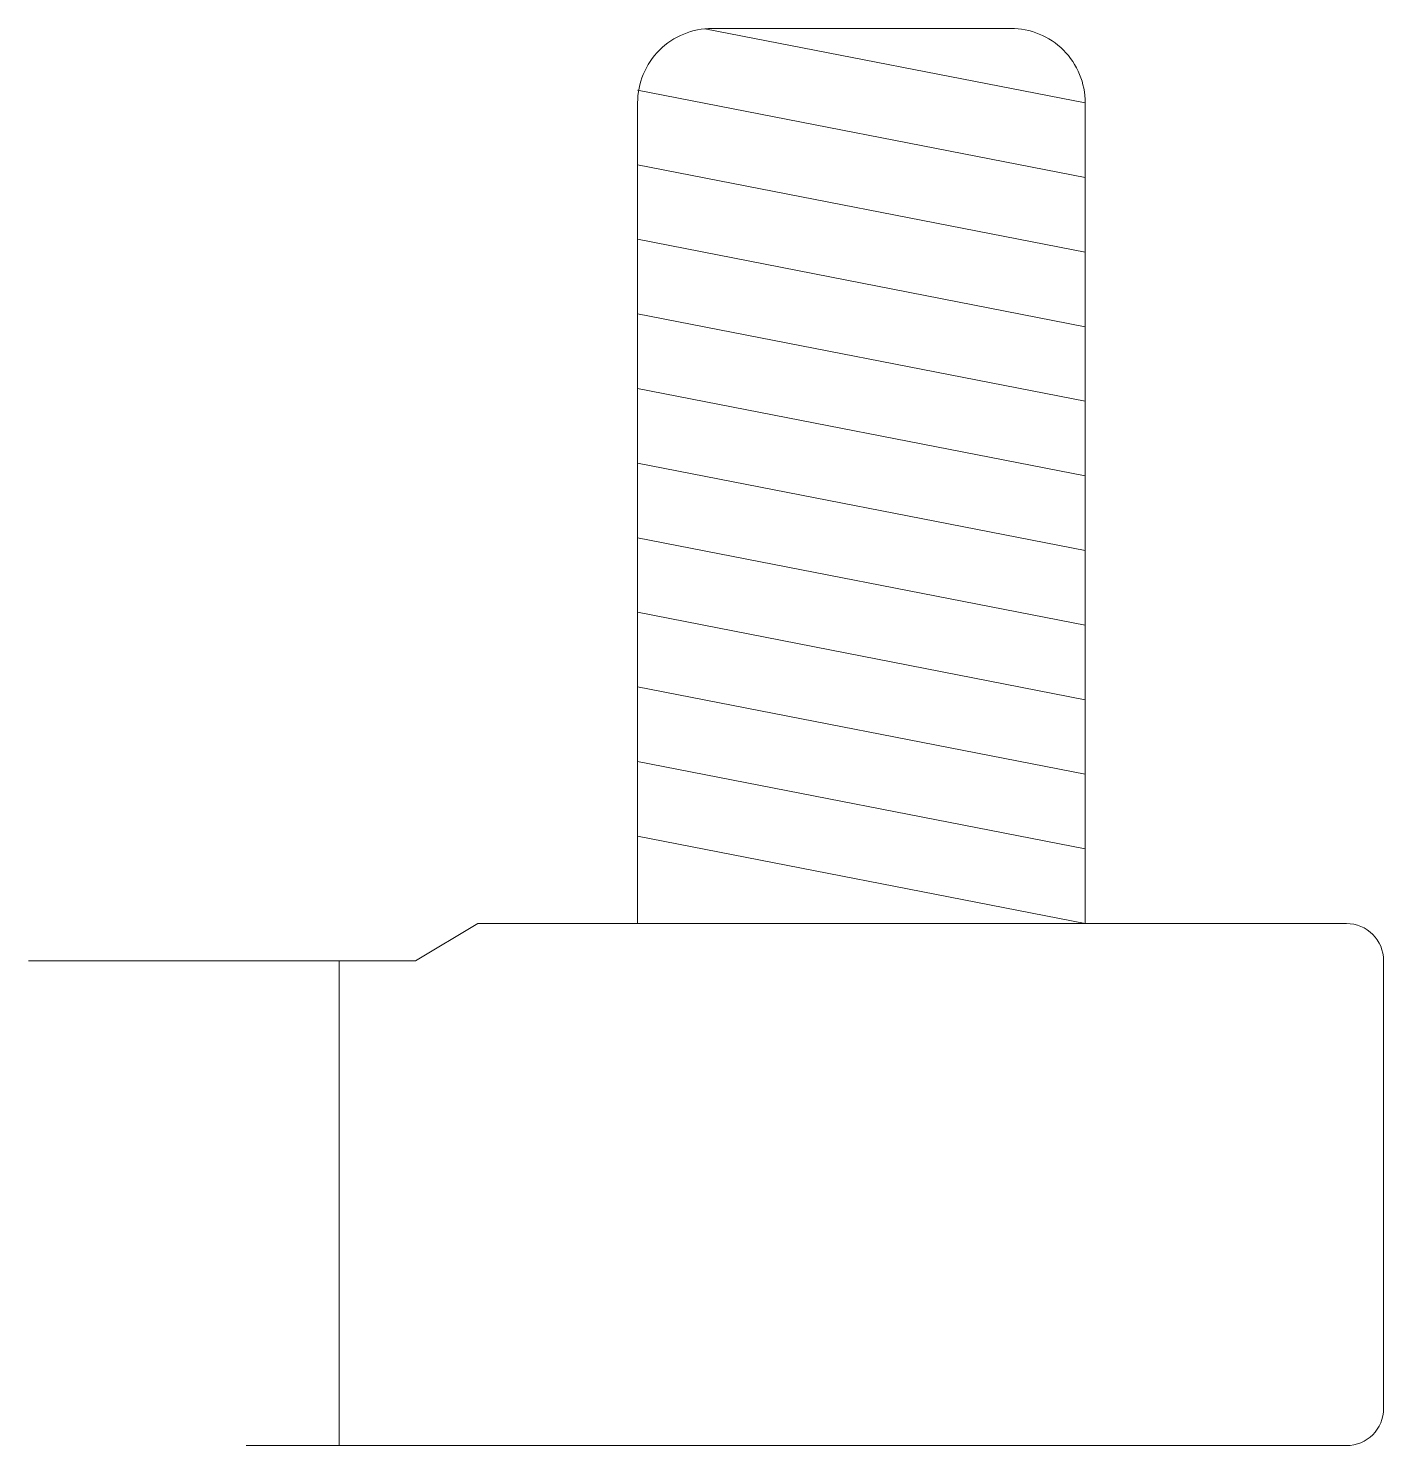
# Model space of a CAD drawing. Header units: millimetres. Extents: x 0 to 18.2, y 0 to 19.
import ezdxf

# ---------------------------------------------------------------- set-up
doc = ezdxf.new("R2010")
doc.units = ezdxf.units.MM
doc.layers.add('0 TĂNG CỨNG', color=7, linetype='Continuous', lineweight=15)

# ---------------------------------------------------------------- blocks, each defined once
blk = doc.blocks.new('bl009-3')
at = {"layer": '0 TĂNG CỨNG', "color": 250}
for p, q in [((12641.276, 8312.097), (12636.178, 8313.092)), ((12641.276, 8311.097), (12635.276, 8312.269)), ((12641.276, 8310.097), (12635.276, 8311.269)), ((12641.276, 8309.097), (12635.276, 8310.269)), ((12641.276, 8308.097), (12635.276, 8309.269)), ((12641.276, 8307.097), (12635.276, 8308.269)), ((12641.276, 8306.097), (12635.276, 8307.269)), ((12641.276, 8305.097), (12635.276, 8306.269)), ((12641.276, 8304.097), (12635.276, 8305.269)), ((12641.276, 8303.097), (12635.276, 8304.269)), ((12641.276, 8302.097), (12635.276, 8303.269)), ((12641.276, 8301.097), (12635.276, 8302.269))]:
    blk.add_line(p, q, dxfattribs=at)
at = {"layer": '0 TĂNG CỨNG', "color": 1}
for p, q in [((12633.134, 8301.097), (12632.298, 8300.597)), ((12633.134, 8301.097), (12644.776, 8301.097)), ((12627.109, 8300.597), (12632.298, 8300.597)), ((12631.276, 8300.597), (12631.276, 8294.097)), ((12645.276, 8294.597), (12645.276, 8300.597)), ((12630.028, 8294.097), (12644.776, 8294.097))]:
    blk.add_line(p, q, dxfattribs=at)
at = {"layer": '0 TĂNG CỨNG', "color": 250}
blk.add_lwpolyline([(12641.276, 8301.097), (12635.276, 8301.097), (12635.276, 8312.097, -0.414214), (12636.276, 8313.097), (12640.276, 8313.097, -0.414214), (12641.276, 8312.097)], format="xyb", close=True, dxfattribs=at)
at = {"layer": '0 TĂNG CỨNG', "color": 1}
for centre, start, end in [((12644.776, 8300.597), 0, 90), ((12644.776, 8294.597), 270, 0)]:
    blk.add_arc(centre, 0.5, start, end, dxfattribs=at)

msp = doc.modelspace()

# ---------------------------------------------------------------- block references
msp.add_blockref('bl009-3', (-12627.109, -8294.097))

doc.saveas('drawing.dxf')
